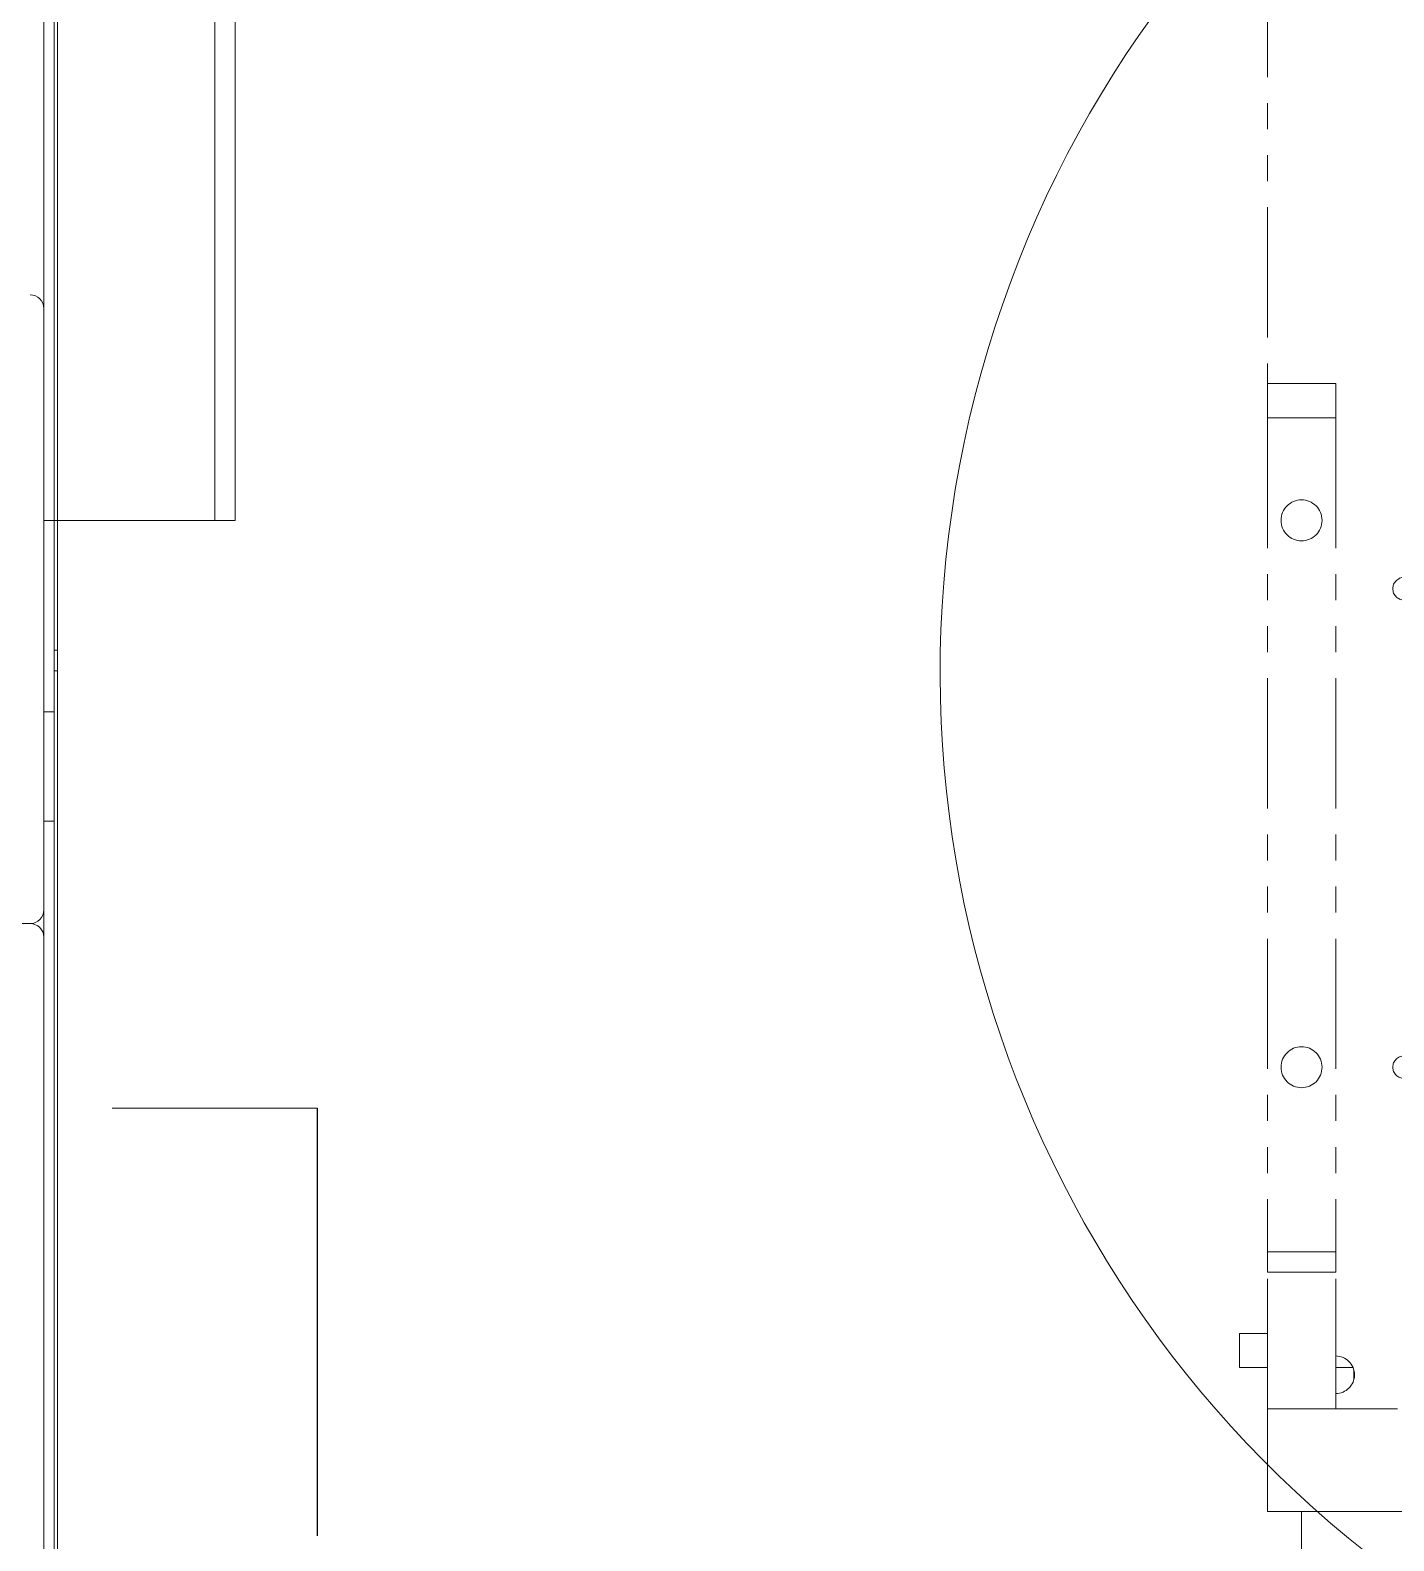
# Model space of a CAD drawing. Extents: x 500 to 100500, y -14500 to 21140.
# Drawn here: x 6210.5 to 6410, y -6317.3 to -6096.3 of the extents above; entities that cross this region are included whole.
import ezdxf

# ---------------------------------------------------------------- set-up
doc = ezdxf.new("R2010")
doc.units = 0
doc.linetypes.add('PHANTOM', pattern=[12.7, 6.35, -1.27, 1.27, -1.27, 1.27, -1.27])
doc.linetypes.add('SLD-Solid', pattern=[0])
doc.layers.get('0').update_dxf_attribs({"linetype": 'CONTINUOUS'})
doc.layers.add('D', color=7, linetype='CONTINUOUS')
doc.layers.add('M06SMMF-001B', color=7, linetype='CONTINUOUS')
doc.layers.add('MODEL', color=7, linetype='SLD-Solid', lineweight=15)

# ---------------------------------------------------------------- blocks, each defined once
blk = doc.blocks.new('KA$Cbf7906b1')
at = {"layer": 'M06SMMF-001B', "color": 6}
blk.add_line((218, 664.6), (218, 602.03), dxfattribs=at)
at = {"layer": 'MODEL'}
for p, q in [((203, 885.6), (203, 750.6)), ((206, 885.6), (206, 750.6)), ((178, 781.6), (178, 464.6)), ((203, 750.6), (178, 750.6)), ((179.5, 731.6), (179.5, 750.6)), ((180, 731.6), (180, 750.6)), ((206, 750.6), (203, 750.6)), ((179.5, 731.6), (180, 731.6)), ((179.5, 728.6), (179.5, 731.6)), ((180, 731.6), (180, 728.6)), ((180, 728.6), (179.5, 728.6)), ((179.5, 464.6), (179.5, 728.6)), ((180, 464.6), (180, 728.6)), ((179.5, 722.6), (178, 722.6)), ((179.5, 706.6), (178, 706.6))]:
    blk.add_line(p, q, dxfattribs=at)
at = {"layer": 'MODEL', "color": 6}
blk.add_line((218, 664.6), (188, 664.6), dxfattribs=at)
at = {"layer": 'MODEL'}
blk.add_arc((176, 781.6), 2, 0, 90, dxfattribs=at)
blk = doc.blocks.new('KA$C03f0ad08')
at = {"layer": 'MODEL', "color": 4}
for p, q in [((178, 1289.6), (178, 768.6)), ((179.5, 143.6), (179.5, 1289.6)), ((180, 143.6), (180, 1289.6)), ((109, 766.6), (176, 766.6)), ((178, 764.6), (178, 189.6))]:
    blk.add_line(p, q, dxfattribs=at)
for centre, start, end in [((176, 768.6), 270, 0), ((176, 764.6), 0, 90)]:
    blk.add_arc(centre, 2, start, end, dxfattribs=at)
blk = doc.blocks.new('KASDADS')
at = {"layer": 'MODEL', "color": 4}
blk.add_arc((-53358.87, -66142.79, 21.36), 164, 90, 241.4079, dxfattribs=at)
blk = doc.blocks.new('KA$C100bd9fb')
at = {"color": 60, "linetype": 'PHANTOM', "lineweight": 18, "ltscale": 3}
for p, q in [((20, 472, 21.36), (20, 370, 21.36)), ((20, 370, 21.36), (30, 370, 21.36)), ((20, 365, 21.36), (20, 370, 21.36)), ((30, 370, 21.36), (30, 365, 21.36)), ((30, 365, 21.36), (20, 365, 21.36)), ((20, 365, 21.36), (20, 243, 21.36)), ((30, 365, 21.36), (30, 243, 21.36)), ((20, 243, 21.36), (30, 243, 21.36)), ((20, 240, 21.36), (20, 243, 21.36)), ((30, 243, 21.36), (30, 240, 21.36)), ((30, 240, 21.36), (20, 240, 21.36)), ((20, 220, 21.36), (20, 240, 21.36)), ((30, 220, 21.36), (30, 240, 21.36)), ((20, 231.05, 21.36), (15.93, 231.05, 21.36)), ((15.93, 231.05, 21.36), (15.93, 226.05, 21.36)), ((15.93, 226.05, 21.36), (20, 226.05, 21.36)), ((30, 226.05, 21.36), (32.54, 226.05, 21.36)), ((32.66, 225.7, 21.36), (32.66, 224.3, 21.36)), ((20, 220, 21.36), (30, 220, 21.36)), ((20, 220, 21.36), (20, 205, 21.36)), ((20, 220, 21.36), (430, 220, 21.36)), ((20, 205, 21.36), (430, 205, 21.36)), ((25, 205, 21.36), (25, 0, 21.36)), ((65, 205, 21.36), (25, 205, 21.36))]:
    blk.add_line(p, q, dxfattribs=at)
for centre, radius in [((25, 350, 21.36), 3), ((40, 340, 21.36), 1.65), ((25, 270, 21.36), 3), ((40, 270, 21.36), 1.65)]:
    blk.add_circle(centre, radius, dxfattribs=at)
blk.add_arc((30, 225, 21.36), 2.75, 270, 90, dxfattribs=at)

msp = doc.modelspace()

# ---------------------------------------------------------------- block references
at = {"layer": 'D', "color": 0}
msp.add_blockref('KA$C100bd9fb', (6371.5, -6518.04, -31.83), dxfattribs=at)
at = {"layer": 'D', "color": 1}
msp.add_blockref('KASDADS', (59866.51, 59952.44, -97.17), dxfattribs=at)
at = {"layer": 'M06SMMF-001B'}
for name, p in [('KA$C03f0ad08', (6034.5, -6993.64, -10.47)), ('KA$Cbf7906b1', (6034.5, -6918.64, -10.47))]:
    msp.add_blockref(name, p, dxfattribs=at)

doc.saveas('drawing.dxf')
